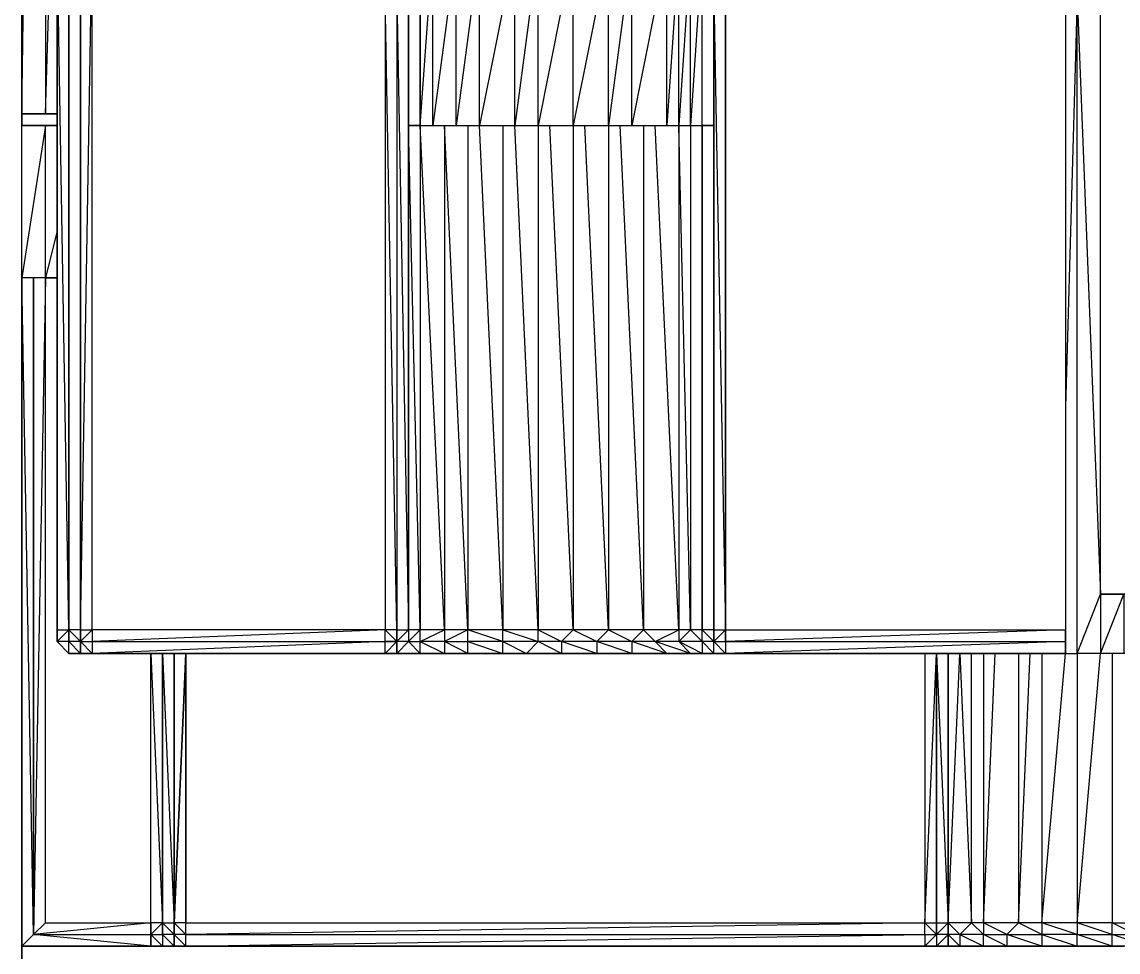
# Model space of a CAD drawing. Extents: x 0 to 105, y 0 to 125.
# Drawn here: x 0 to 35.71, y 42.6 to 72.91 of the extents above; entities that cross this region are included whole.
import ezdxf

# ---------------------------------------------------------------- set-up
doc = ezdxf.new("R2010")
doc.units = 0

# ---------------------------------------------------------------- blocks, each defined once
blk = doc.blocks.new('cvs-03')
at = {"extrusion": (0, -2e-16, -1), "flags": 128}
for points in [[(24324.496, 27537.051), (24324.877, 27537.051), (24325.259, 27537.051), (24325.259, 27482.787), (24326.022, 27482.787), (24325.259, 27537.051), (24326.022, 27537.051), (24326.022, 27482.787), (24326.022, 27537.051), (24326.022, 27537.433), (24326.022, 27537.814), (24317.626, 27537.814), (24326.022, 27537.814), (24326.022, 27537.433), (24324.496, 27537.433), (24326.022, 27537.433), (24326.022, 27537.051), (24325.259, 27537.051), (24324.877, 27537.051)], [(24324.877, 27488.535), (24324.877, 27465.971)], [(24324.877, 27465.971), (24324.877, 27488.535)], [(24324.877, 27488.535), (24324.496, 27488.535), (24324.496, 27465.971)], [(24324.114, 27465.971), (24324.114, 27488.535)], [(24324.114, 27488.535), (24324.114, 27465.971), (24323.732, 27488.535), (24324.114, 27488.535)], [(24313.046, 27482.405), (24313.046, 27488.153), (24313.046, 27482.405)], [(24313.046, 27482.405), (24312.641, 27488.153), (24313.046, 27488.153)], [(24313.809, 27465.971), (24314.191, 27486.604), (24313.809, 27486.604)], [(24313.809, 27486.604), (24313.427, 27465.971), (24313.427, 27486.604), (24313.809, 27486.604)], [(24303.481, 27486.604), (24303.481, 27465.971)], [(24303.481, 27486.604), (24303.1, 27465.971), (24303.1, 27486.604), (24303.481, 27486.604)], [(24303.1, 27486.604), (24303.1, 27465.971), (24303.1, 27486.604)], [(24326.022, 27482.787), (24326.022, 27482.405)], [(24326.022, 27477.444), (24326.022, 27482.405), (24325.259, 27482.405)], [(24313.427, 27482.405), (24313.046, 27482.405)], [(24313.427, 27482.405), (24313.427, 27465.971), (24313.427, 27482.405)], [(24303.863, 27482.405), (24303.863, 27465.971), (24303.863, 27482.405)], [(24326.022, 27455.666), (24326.022, 27477.444), (24326.022, 27455.666)], [(24326.022, 27477.444), (24326.022, 27455.666), (24325.641, 27456.048), (24326.022, 27477.444)], [(24325.641, 27456.048), (24325.641, 27477.444)], [(24325.641, 27456.048), (24325.259, 27456.43), (24325.259, 27477.444)], [(24325.259, 27477.444), (24324.877, 27477.444)], [(24326.022, 27465.208), (24326.022, 27471.337)], [(24326.022, 27470.955), (24326.022, 27465.208)], [(24291.65, 27465.208), (24290.886, 27467.139), (24290.886, 27465.208)], [(24290.123, 27465.208), (24290.886, 27465.208), (24290.123, 27467.139), (24290.886, 27467.139), (24290.123, 27467.139), (24289.741, 27467.139), (24290.123, 27467.139)], [(24324.877, 27465.59), (24324.877, 27465.971), (24324.877, 27465.59)], [(24324.877, 27465.971), (24324.877, 27465.59)], [(24324.877, 27465.59), (24324.496, 27465.971), (24324.496, 27465.59), (24324.877, 27465.59), (24324.496, 27465.208), (24324.496, 27465.59)], [(24323.732, 27465.208), (24324.114, 27465.208), (24324.114, 27465.59), (24324.114, 27465.971), (24324.496, 27465.971), (24324.114, 27465.59), (24324.496, 27465.59), (24324.114, 27465.208), (24324.114, 27465.59), (24324.114, 27465.971), (24323.732, 27465.971), (24324.114, 27465.59), (24323.732, 27465.59)], [(24324.114, 27465.971), (24324.114, 27465.59), (24324.114, 27465.971)], [(24324.114, 27465.971), (24324.114, 27465.59), (24324.114, 27465.971)], [(24314.191, 27465.59), (24314.191, 27465.971), (24323.732, 27465.59)], [(24313.809, 27465.971), (24313.809, 27465.59), (24313.809, 27465.971)], [(24313.809, 27465.59), (24313.427, 27465.971)], [(24313.427, 27465.59), (24313.046, 27465.59), (24313.046, 27465.971)], [(24312.26, 27465.59), (24311.496, 27465.59), (24311.496, 27465.971)], [(24310.351, 27465.59), (24310.351, 27465.971), (24309.206, 27465.59)], [(24309.206, 27465.59), (24309.206, 27465.971), (24308.443, 27465.59)], [(24308.443, 27465.59), (24308.061, 27465.971), (24307.298, 27465.59)], [(24307.298, 27465.59), (24306.916, 27465.971), (24306.153, 27465.59)], [(24306.153, 27465.59), (24305.771, 27465.971), (24305.39, 27465.59)], [(24305.39, 27465.59), (24304.626, 27465.971), (24304.626, 27465.59)], [(24304.626, 27465.59), (24304.245, 27465.971), (24303.863, 27465.59)], [(24303.863, 27465.59), (24303.863, 27465.971), (24303.481, 27465.59)], [(24303.481, 27465.59), (24303.1, 27465.59), (24303.1, 27465.971), (24303.481, 27465.59)], [(24292.031, 27465.59), (24292.031, 27465.971), (24303.1, 27465.59)], [(24324.114, 27465.208), (24323.732, 27465.208), (24324.114, 27465.59)], [(24323.732, 27465.208), (24314.191, 27465.208), (24314.191, 27465.59)], [(24314.191, 27465.59), (24313.809, 27465.59), (24314.191, 27465.59)], [(24313.809, 27465.59), (24313.809, 27465.208)], [(24313.046, 27465.208), (24312.26, 27465.208), (24313.046, 27465.208), (24313.046, 27465.59), (24312.26, 27465.208), (24311.878, 27465.208)], [(24303.1, 27465.208), (24303.481, 27465.59), (24303.1, 27465.59)], [(24324.496, 27465.208), (24324.114, 27465.208)], [(24323.732, 27465.208), (24324.114, 27465.208)], [(24314.191, 27465.208), (24323.732, 27465.208), (24314.191, 27465.208)], [(24321.061, 27465.208), (24321.061, 27456.43), (24321.061, 27465.208), (24321.061, 27456.43), (24321.061, 27465.208)], [(24321.061, 27456.43), (24320.679, 27465.208), (24320.679, 27456.43), (24320.679, 27465.208)], [(24321.061, 27465.208), (24321.061, 27456.43)], [(24314.191, 27465.208), (24313.809, 27465.208)], [(24313.809, 27465.208), (24314.191, 27465.208), (24313.809, 27465.208)], [(24307.298, 27465.208), (24308.443, 27465.208), (24307.298, 27465.208)], [(24306.153, 27465.208), (24307.298, 27465.208), (24306.153, 27465.208)], [(24303.481, 27465.208), (24303.863, 27465.208)], [(24303.1, 27465.208), (24303.481, 27465.208)], [(24292.031, 27465.208), (24303.1, 27465.208), (24292.031, 27465.208)], [(24295.848, 27465.208), (24295.848, 27456.43), (24295.466, 27465.208), (24295.085, 27456.43), (24295.848, 27456.43)], [(24325.641, 27456.048), (24321.824, 27456.048), (24321.824, 27456.43)], [(24321.442, 27456.048), (24321.442, 27455.666), (24321.824, 27456.048), (24321.442, 27456.048), (24321.442, 27456.43)], [(24321.442, 27456.048), (24321.061, 27455.666), (24321.061, 27456.048), (24321.442, 27456.43), (24321.061, 27456.43), (24321.061, 27456.048)], [(24321.061, 27456.43), (24321.061, 27456.048)], [(24321.061, 27456.43), (24321.061, 27456.048)], [(24320.679, 27456.048), (24320.679, 27456.43), (24321.061, 27456.43), (24320.679, 27456.048), (24321.061, 27456.048), (24320.679, 27455.666)], [(24296.611, 27456.43), (24296.23, 27456.43), (24296.23, 27456.048), (24296.611, 27456.43)], [(24296.23, 27456.048), (24296.23, 27456.43), (24295.848, 27456.43)], [(24295.848, 27456.43), (24295.848, 27456.048), (24295.848, 27456.43), (24295.466, 27456.048), (24295.466, 27455.666), (24294.703, 27455.666), (24293.94, 27455.666), (24294.703, 27456.048), (24293.94, 27456.048), (24294.703, 27456.43), (24294.703, 27456.048), (24295.466, 27456.048), (24295.848, 27456.048), (24295.466, 27455.666), (24295.848, 27455.666), (24295.848, 27456.048)], [(24294.703, 27455.666), (24294.703, 27456.048), (24295.085, 27456.43), (24295.466, 27456.048)], [(24293.558, 27456.43), (24293.94, 27456.048), (24293.94, 27455.666), (24292.795, 27455.666), (24293.94, 27455.666), (24292.795, 27455.666), (24293.94, 27456.048), (24292.795, 27456.048)], [(24291.65, 27455.666), (24290.123, 27455.666), (24290.505, 27455.666), (24290.505, 27456.048), (24291.65, 27456.43), (24291.65, 27456.048), (24292.795, 27456.048), (24291.65, 27455.666), (24291.65, 27456.048), (24292.795, 27456.43), (24292.795, 27456.048), (24292.795, 27455.666)], [(24321.061, 27455.666), (24321.061, 27456.048), (24321.061, 27455.666)], [(24296.611, 27455.666), (24296.23, 27456.048), (24296.23, 27455.666), (24296.611, 27455.666)], [(24296.23, 27456.048), (24296.23, 27455.666), (24295.848, 27456.048)], [(24321.442, 27455.666), (24321.824, 27455.666)], [(24320.679, 27455.666), (24321.061, 27455.666)], [(24296.23, 27455.666), (24296.611, 27455.666), (24296.23, 27455.666)], [(24295.466, 27455.666), (24295.848, 27455.666), (24296.23, 27455.666)], [(24296.23, 27455.666), (24295.848, 27455.666), (24296.23, 27455.666)], [(24294.703, 27455.666), (24295.085, 27455.666), (24295.848, 27455.666)], [(24293.94, 27455.666), (24295.085, 27455.666)], [(24292.795, 27455.666), (24291.65, 27455.666), (24292.795, 27455.666)], [(24291.65, 27455.666), (24290.505, 27455.666), (24291.65, 27455.666)]]:
    blk.add_lwpolyline(points, close=True, dxfattribs=at)
for points in [[(24324.877, 27488.535), (24324.877, 27482.787), (24324.877, 27488.535), (24324.877, 27535.906), (24324.496, 27536.669)], [(24291.268, 27534.379), (24290.886, 27486.604), (24291.65, 27486.604), (24291.65, 27534.379), (24291.65, 27486.604), (24290.886, 27467.139), (24290.886, 27486.604), (24291.65, 27486.604), (24292.031, 27486.604), (24292.031, 27465.971), (24292.031, 27465.59), (24292.031, 27465.208), (24291.65, 27465.208), (24291.65, 27486.604), (24292.031, 27473.245)], [(24326.022, 27482.787), (24325.259, 27482.787), (24324.877, 27482.787), (24325.259, 27482.787), (24324.877, 27495.405)], [(24324.877, 27465.971), (24324.877, 27488.535)], [(24324.496, 27465.971), (24324.496, 27488.535)], [(24324.496, 27488.535), (24324.496, 27474.772)], [(24324.114, 27488.535), (24324.114, 27465.971), (24324.114, 27488.535), (24324.496, 27488.535)], [(24323.732, 27465.971), (24323.732, 27488.535), (24323.351, 27488.535), (24323.351, 27486.604), (24314.191, 27486.604), (24314.191, 27465.971)], [(24313.046, 27482.405), (24313.046, 27486.604), (24313.046, 27482.405), (24313.046, 27488.153)], [(24313.046, 27482.405), (24312.641, 27482.405), (24312.641, 27488.153)], [(24311.878, 27488.153), (24312.641, 27482.405), (24311.878, 27482.405), (24311.878, 27488.153)], [(24311.115, 27488.153), (24311.878, 27482.405), (24311.115, 27482.405), (24311.115, 27488.153)], [(24309.97, 27488.153), (24311.115, 27482.405), (24309.97, 27482.405), (24309.97, 27488.153)], [(24309.206, 27488.153), (24309.97, 27482.405), (24309.206, 27482.405), (24309.206, 27488.153)], [(24308.061, 27488.153), (24309.206, 27482.405), (24308.061, 27482.405), (24308.061, 27488.153)], [(24306.916, 27488.153), (24308.061, 27482.405), (24306.916, 27482.405), (24306.916, 27488.153)], [(24306.153, 27488.153), (24306.916, 27482.405), (24306.153, 27482.405), (24306.153, 27488.153)], [(24305.008, 27488.153), (24306.153, 27482.405), (24305.008, 27482.405), (24305.008, 27488.153)], [(24304.626, 27488.153), (24305.008, 27482.405), (24304.626, 27482.405), (24304.626, 27488.153)], [(24304.245, 27488.153), (24304.626, 27482.405), (24304.245, 27482.405), (24304.245, 27488.153)], [(24303.863, 27488.153), (24304.245, 27482.405), (24303.863, 27482.405), (24303.863, 27486.604)], [(24323.351, 27486.604), (24314.191, 27486.604), (24313.809, 27486.604), (24313.427, 27486.604), (24313.427, 27465.971), (24313.809, 27465.59), (24313.809, 27465.208), (24314.191, 27465.208)], [(24313.809, 27486.604), (24313.809, 27465.971)], [(24313.046, 27482.405), (24312.641, 27482.405), (24311.878, 27482.405), (24311.115, 27482.405), (24309.97, 27482.405), (24309.206, 27482.405), (24308.061, 27482.405), (24306.916, 27482.405), (24306.153, 27482.405), (24305.008, 27482.405), (24304.626, 27482.405), (24304.245, 27482.405), (24303.863, 27482.405), (24303.481, 27482.405), (24303.863, 27482.405), (24303.863, 27486.604)], [(24303.1, 27465.208), (24303.481, 27465.59), (24303.481, 27465.971), (24303.481, 27486.604), (24303.1, 27486.604), (24292.031, 27486.604), (24291.65, 27486.604), (24290.886, 27486.604), (24289.741, 27486.604), (24279.055, 27486.604), (24278.673, 27486.604), (24278.291, 27486.604)], [(24303.1, 27486.604), (24292.031, 27486.604), (24292.031, 27465.971)], [(24290.123, 27455.666), (24291.65, 27455.666), (24292.795, 27455.666), (24293.94, 27455.666), (24295.085, 27455.666), (24295.848, 27455.666), (24296.23, 27455.666), (24296.611, 27455.666), (24320.679, 27455.666), (24321.061, 27455.666), (24321.442, 27455.666), (24321.824, 27455.666), (24326.022, 27455.666), (24326.022, 27477.444), (24326.022, 27482.405)], [(24325.259, 27477.444), (24325.259, 27482.405), (24324.877, 27482.405), (24325.259, 27482.405), (24326.022, 27482.405)], [(24303.481, 27482.405), (24303.481, 27465.971), (24303.863, 27465.971), (24304.245, 27465.971), (24304.626, 27465.971), (24305.771, 27465.971), (24306.916, 27465.971), (24308.061, 27465.971), (24309.206, 27465.971), (24310.351, 27465.971), (24311.496, 27465.971), (24312.26, 27465.971), (24313.046, 27465.971), (24313.427, 27465.971), (24313.427, 27465.59), (24313.809, 27465.208)], [(24311.496, 27482.405), (24311.496, 27465.971), (24312.26, 27482.405), (24312.26, 27465.971), (24313.046, 27482.405), (24313.046, 27465.971), (24313.427, 27482.405)], [(24310.351, 27482.405), (24310.351, 27465.971), (24311.115, 27482.405)], [(24309.206, 27482.405), (24309.206, 27465.971), (24309.97, 27482.405)], [(24308.061, 27482.405), (24308.061, 27465.971), (24308.825, 27482.405)], [(24306.916, 27482.405), (24306.916, 27465.971), (24307.68, 27482.405)], [(24305.771, 27482.405), (24305.771, 27465.971), (24306.535, 27482.405)], [(24304.245, 27482.405), (24304.245, 27465.971), (24304.626, 27482.405), (24304.626, 27465.971), (24305.39, 27482.405)], [(24324.877, 27478.97), (24325.259, 27477.444)], [(24325.259, 27477.444), (24326.022, 27477.444), (24326.022, 27455.666), (24321.824, 27455.666), (24326.022, 27455.666), (24321.824, 27455.666), (24325.641, 27456.048), (24321.824, 27456.048), (24321.824, 27455.666)], [(24325.259, 27477.444), (24326.022, 27477.444)], [(24324.877, 27465.971), (24324.496, 27465.971), (24324.877, 27465.59)], [(24324.496, 27465.59), (24324.496, 27465.971)], [(24314.191, 27465.59), (24313.809, 27465.59), (24314.191, 27465.59), (24314.191, 27465.971), (24313.809, 27465.59), (24313.809, 27465.971), (24314.191, 27465.971), (24323.732, 27465.971), (24323.732, 27465.59)], [(24313.809, 27465.971), (24313.427, 27465.971), (24313.809, 27465.59), (24313.809, 27465.208), (24314.191, 27465.208), (24313.809, 27465.208), (24313.809, 27465.59), (24314.191, 27465.208)], [(24309.206, 27465.59), (24309.588, 27465.208), (24310.351, 27465.208), (24309.97, 27465.208), (24311.115, 27465.208), (24310.351, 27465.208), (24311.496, 27465.208), (24312.26, 27465.59), (24313.046, 27465.59), (24312.26, 27465.971), (24312.26, 27465.59), (24312.26, 27465.208), (24311.496, 27465.208), (24311.878, 27465.208), (24311.115, 27465.208), (24311.496, 27465.208), (24311.496, 27465.59), (24310.351, 27465.208), (24310.351, 27465.59), (24311.496, 27465.971)], [(24303.863, 27465.208), (24303.1, 27465.208), (24303.481, 27465.208), (24303.1, 27465.208), (24303.481, 27465.59), (24303.481, 27465.971), (24303.481, 27465.59)], [(24303.863, 27465.59), (24303.481, 27465.208), (24303.481, 27465.59), (24303.481, 27465.971), (24303.1, 27465.971), (24303.1, 27465.59), (24303.1, 27465.971), (24292.031, 27465.971)], [(24292.031, 27465.208), (24292.031, 27465.59), (24303.1, 27465.208), (24292.031, 27465.208), (24291.65, 27465.208), (24291.65, 27456.43), (24292.795, 27456.43), (24292.031, 27465.208), (24303.1, 27465.208), (24303.481, 27465.208), (24304.245, 27465.208), (24305.008, 27465.208), (24306.153, 27465.208), (24307.298, 27465.208), (24308.443, 27465.208), (24309.97, 27465.208), (24311.115, 27465.208), (24311.878, 27465.208), (24313.046, 27465.208), (24313.809, 27465.208), (24314.191, 27465.208), (24323.732, 27465.208), (24324.114, 27465.208), (24324.496, 27465.208), (24324.496, 27465.59), (24324.877, 27465.59)], [(24313.046, 27465.208), (24313.809, 27465.208), (24313.046, 27465.208), (24313.427, 27465.59), (24313.809, 27465.59)], [(24310.351, 27465.59), (24311.496, 27465.59)], [(24310.351, 27465.59), (24309.588, 27465.208), (24309.97, 27465.208), (24308.443, 27465.208), (24309.588, 27465.208), (24308.443, 27465.208), (24309.206, 27465.59)], [(24308.443, 27465.59), (24308.443, 27465.208), (24307.298, 27465.208), (24306.153, 27465.208), (24305.008, 27465.208), (24306.153, 27465.208), (24305.008, 27465.208), (24304.245, 27465.208), (24305.008, 27465.208), (24304.245, 27465.208), (24303.481, 27465.208), (24304.245, 27465.208), (24303.863, 27465.208)], [(24307.298, 27465.59), (24307.298, 27465.208), (24308.443, 27465.59)], [(24306.153, 27465.59), (24306.153, 27465.208), (24307.298, 27465.59)], [(24305.39, 27465.59), (24305.008, 27465.208), (24306.153, 27465.59)], [(24304.626, 27465.59), (24304.245, 27465.208), (24305.39, 27465.59)], [(24303.863, 27465.59), (24303.863, 27465.208), (24304.626, 27465.59)], [(24303.1, 27465.59), (24303.1, 27465.208)], [(24325.259, 27456.43), (24321.824, 27456.43), (24321.824, 27456.048), (24321.442, 27456.43), (24321.824, 27456.43), (24321.824, 27465.208), (24321.442, 27456.43), (24321.442, 27465.208), (24321.442, 27456.43), (24321.442, 27465.208), (24321.061, 27456.43)], [(24320.679, 27456.43), (24296.611, 27456.43), (24320.679, 27456.048), (24296.611, 27456.048), (24296.611, 27455.666), (24320.679, 27455.666), (24296.611, 27456.048), (24296.611, 27456.43), (24296.23, 27465.208), (24296.23, 27456.43), (24296.23, 27465.208), (24295.848, 27456.43), (24295.848, 27465.208)], [(24296.611, 27465.208), (24296.611, 27456.43)], [(24294.703, 27465.208), (24294.703, 27456.43), (24295.085, 27456.43), (24295.085, 27465.208)], [(24293.558, 27465.208), (24293.558, 27456.43), (24294.703, 27456.43), (24294.321, 27465.208)], [(24292.795, 27465.208), (24292.795, 27456.43), (24293.558, 27456.43), (24293.176, 27465.208)], [(24290.505, 27465.208), (24290.505, 27456.43), (24291.65, 27456.43), (24290.886, 27465.208), (24291.65, 27465.208)], [(24288.596, 27455.666), (24289.741, 27456.048), (24288.596, 27456.048), (24289.36, 27456.43), (24289.741, 27456.048), (24289.36, 27455.666), (24290.505, 27455.666), (24291.65, 27456.048), (24290.505, 27456.048), (24290.505, 27456.43), (24289.36, 27456.43), (24289.741, 27465.208), (24290.123, 27465.208), (24290.886, 27465.208)], [(24321.061, 27456.048), (24321.061, 27455.666), (24321.442, 27455.666), (24321.061, 27455.666), (24321.442, 27456.048), (24321.442, 27456.43)], [(24321.061, 27455.666), (24321.061, 27456.048), (24321.061, 27456.43), (24321.061, 27456.048), (24320.679, 27455.666), (24321.061, 27455.666), (24320.679, 27455.666), (24296.611, 27455.666)], [(24289.36, 27455.666), (24290.505, 27456.048), (24289.741, 27456.048), (24290.505, 27456.43)], [(24321.824, 27455.666), (24321.824, 27456.048), (24321.824, 27455.666), (24321.442, 27455.666)], [(24321.061, 27455.666), (24321.061, 27456.048)], [(24296.611, 27456.048), (24296.23, 27456.048), (24296.23, 27455.666)], [(24295.848, 27456.048), (24295.848, 27455.666)], [(24223.309, 27450.323), (24223.309, 27450.705), (24223.309, 27451.086), (24223.309, 27452.613), (24323.351, 27452.613), (24323.351, 27451.086), (24326.022, 27451.086), (24326.022, 27455.666), (24326.022, 27451.086), (24326.022, 27450.705), (24326.022, 27450.323)]]:
    blk.add_lwpolyline(points, dxfattribs=at)

msp = doc.modelspace()

# ---------------------------------------------------------------- block references
msp.add_blockref('cvs-03', (24326.022, -27412.875))

doc.saveas('drawing.dxf')
